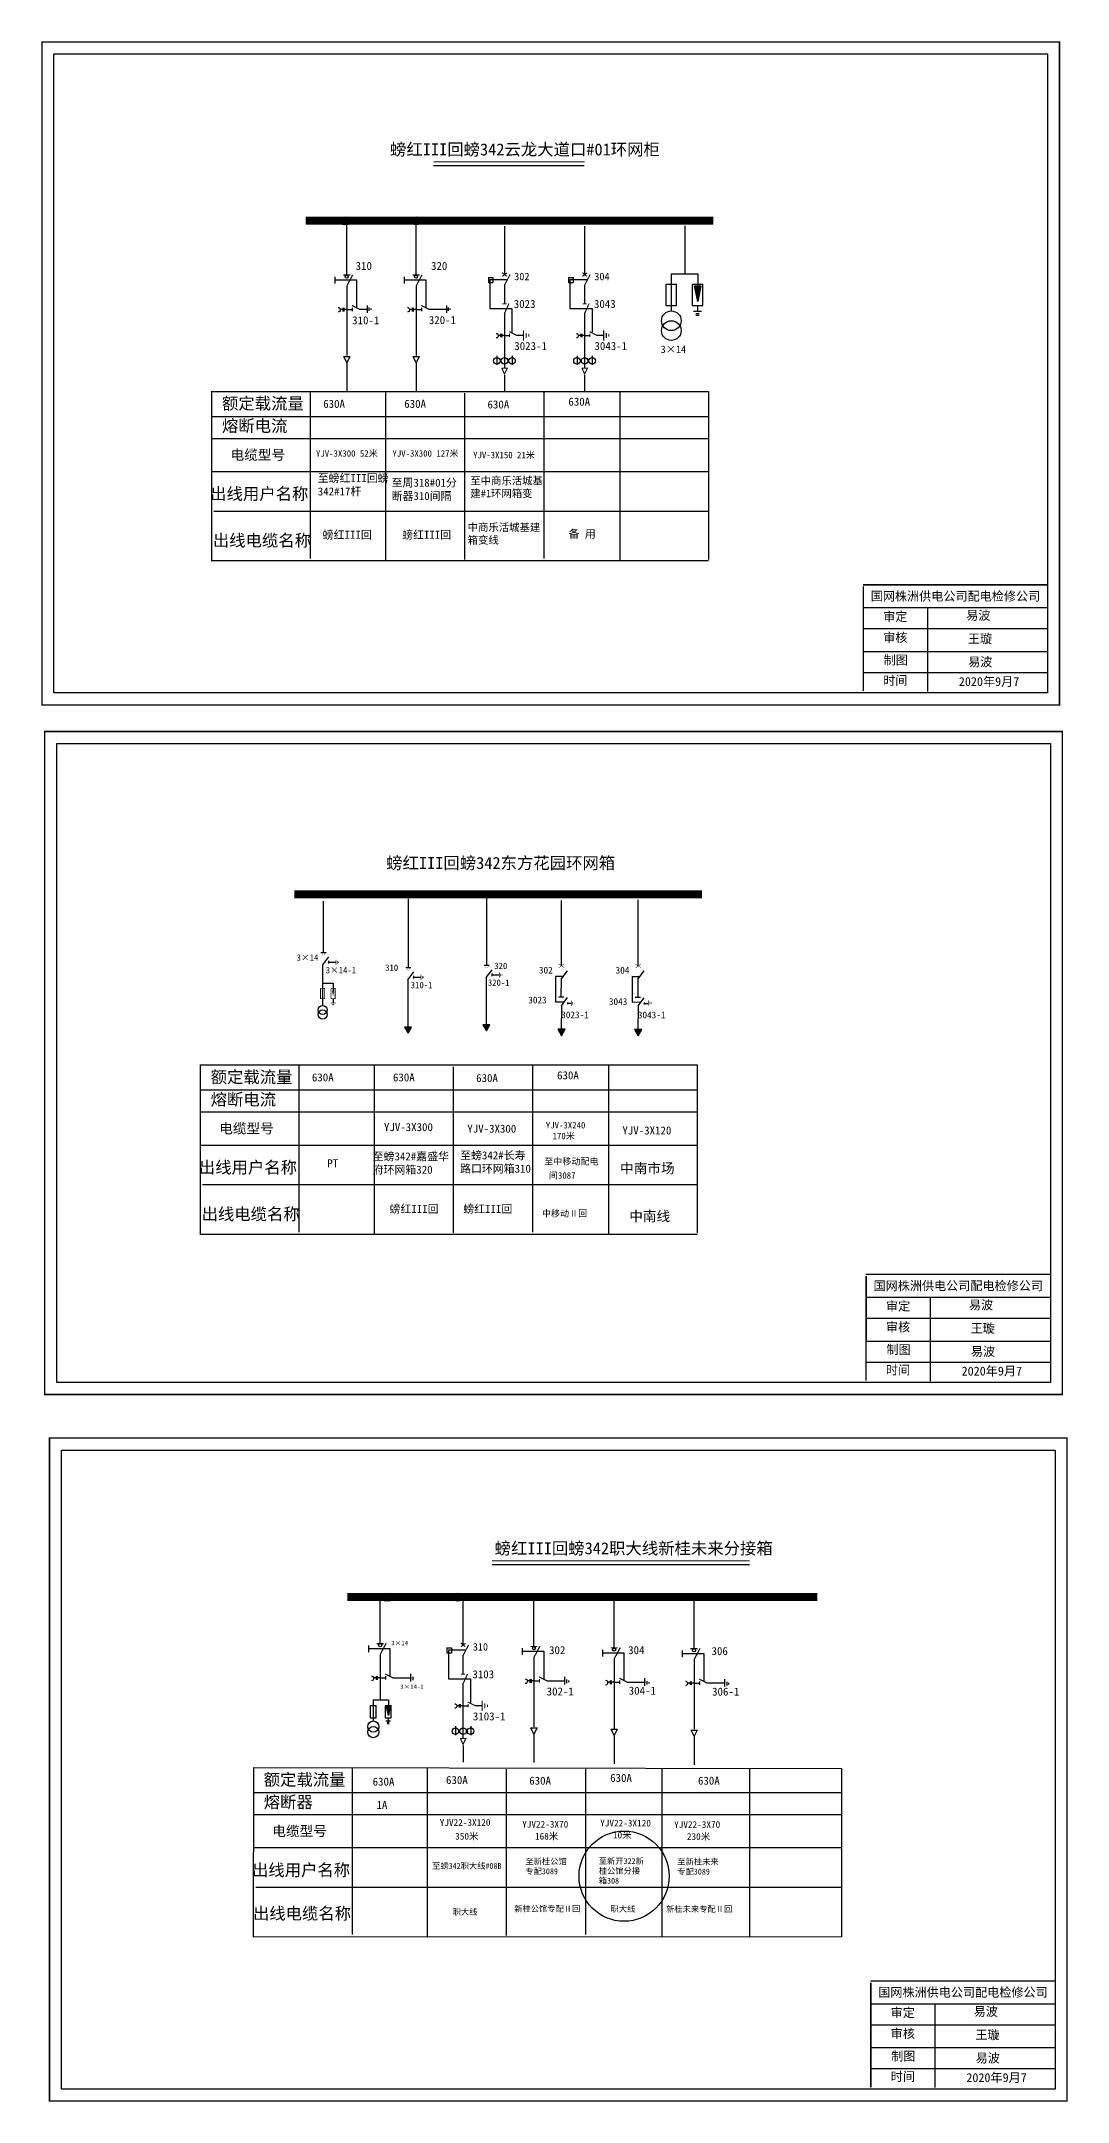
# Model space of a CAD drawing. Extents: x -184 to 627, y -436 to 79.
# Drawn here: x -184 to 73, y -436 to 79 of the extents above; entities that cross this region are included whole.
import ezdxf

# ---------------------------------------------------------------- set-up
doc = ezdxf.new("R2010")
doc.units = 0
doc.header["$LTSCALE"] = 0.774411
doc.linetypes.add('ACAD_ISO02W100', pattern=[15, 12, -3])
doc.linetypes.add('CENTER', pattern=[50.8, 31.75, -6.35, 6.35, -6.35])
doc.layers.get('0').update_dxf_attribs({"linetype": 'CONTINUOUS'})
doc.layers.add('2', color=7, linetype='CONTINUOUS')
doc.styles.add('HZ', font='')
doc.styles.get("Standard").update_dxf_attribs({"font": '', "height": 2.5})
doc.styles.add('STYLE1', font='txt.shx', dxfattribs={"height": 2.6})
doc.styles.add('字体', font='simkai_0.ttf', dxfattribs={"height": 2.5})
doc.styles.get('HZ').set_extended_font_data('SimSun')
doc.styles.get('Standard').set_extended_font_data('SimSun')

# ---------------------------------------------------------------- blocks, each defined once
blk = doc.blocks.new('JD')
for points in [[(-2, 0.2), (-2, -0.2), (2, 0.2), (2, -0.2)], [(1, -1.2), (1, -0.8), (-1, -1.2), (-1, -0.8)], [(-0.5, -1.8), (-0.5, -2.2), (0.5, -1.8), (0.5, -2.2)]]:
    blk.add_trace(points)

msp = doc.modelspace()

# ---------------------------------------------------------------- hatches: boundary and pattern name
at = {"linetype": 'Continuous'}
for points in [[(-20.11, 18.29), (-18.54, 18.29), (-19.3, 14.33)], [(-97.14, -336.79), (-96.24, -336.79), (-96.67, -339.04)]]:
    msp.add_hatch(color=256, dxfattribs=at).paths.add_polyline_path(points)
for color, points in [(0, [(-91.74, -168.49), (-90.86, -166.97), (-92.62, -166.97)]), (0, [(-72.15, -167.94), (-71.28, -166.42), (-73.03, -166.42)]), (7, [(-53.4, -169.14), (-52.47, -167.53), (-54.33, -167.53)]), (7, [(-34.23, -169.17), (-33.3, -167.56), (-35.16, -167.56)])]:
    msp.add_hatch(color=color).paths.add_polyline_path(points)

# ---------------------------------------------------------------- linework, layer by layer
for p, q in [((-107.16, 33.51), (-107.16, 21)), ((-89.82, 33.51), (-89.82, 21)), ((-67.67, 33.2), (-67.67, 21.05)), ((-47.62, 33.2), (-47.62, 21.05)), ((-25.97, 21.31), (-25.97, 11.89)), ((-107.1, 18.27), (-107.1, 0.86)), ((-89.76, 18.27), (-89.76, 0.86)), ((-71.67, 20.4), (-71.67, 19.15)), ((-71.67, 20.4), (-70.55, 20.4)), ((-71.67, 19.15), (-70.55, 19.15)), ((-70.55, 20.4), (-70.55, 19.15)), ((-67.67, 18.5), (-67.67, 13.85)), ((-51.62, 20.4), (-50.5, 20.4)), ((-51.62, 20.4), (-51.62, 19.15)), ((-51.62, 19.15), (-50.5, 19.15)), ((-50.5, 20.4), (-50.5, 19.15)), ((-47.62, 18.5), (-47.62, 13.85)), ((-27.26, 18.69), (-24.66, 18.69)), ((-24.66, 13.38), (-24.66, 18.69)), ((-20.68, 18.69), (-18.08, 18.69)), ((-20.68, 18.63), (-20.68, 13.38)), ((-18.08, 13.38), (-18.08, 18.69)), ((-107.1, 12.37), (-105.71, 12.37)), ((-103.91, 12.41), (-102.02, 12.41)), ((-89.76, 12.37), (-88.38, 12.37)), ((-86.57, 12.41), (-81.93, 12.41)), ((-67.67, 11.52), (-67.67, -2.2)), ((-47.62, 11.52), (-47.62, -2.2)), ((-27.26, 13.38), (-24.66, 13.38)), ((-20.68, 13.38), (-18.08, 13.38)), ((-67.67, 5.89), (-66.37, 5.89)), ((-64.68, 5.93), (-62.91, 5.93)), ((-47.62, 5.89), (-46.32, 5.89)), ((-44.63, 5.93), (-42.86, 5.93)), ((-107.85, 0.61), (-106.32, 0.61)), ((-107.1, -0.94), (-107.83, 0.64)), ((-106.32, 0.61), (-107.1, -0.94)), ((-90.51, 0.61), (-88.99, 0.61)), ((-89.77, -0.94), (-90.49, 0.64)), ((-88.99, 0.61), (-89.77, -0.94)), ((-69.54, 0.78), (-69.54, -1.5)), ((-65.72, 0.78), (-65.72, -1.5)), ((-49.49, 0.78), (-49.49, -1.5)), ((-45.68, 0.78), (-45.68, -1.5)), ((-107.1, -0.94), (-107.1, -8.03)), ((-89.77, -0.94), (-89.77, -8.03)), ((-140.97, -8.1), (-16.59, -8.1)), ((-140.83, -50.4), (-140.82, -8.1)), ((-116.21, -8.3), (-116.21, -49.86)), ((-97.41, -8.3), (-97.41, -50.49)), ((-77.67, -8.54), (-77.67, -50.09)), ((-57.81, -8.3), (-57.81, -49.86)), ((-38.77, -8.3), (-38.77, -50.4)), ((-140.97, -14.35), (-16.59, -14.35)), ((-140.68, -19.84), (-16.59, -19.84)), ((-140.68, -28.11), (-16.59, -28.11)), ((-16.59, -38.1), (-140.31, -38.1)), ((-16.59, -50.48), (-140.97, -50.48)), ((-113, -135.51), (-113, -148.4)), ((-54.91, -154.29), (-52.96, -154.29)), ((-54.89, -154.29), (-54.89, -160.67)), ((-35.74, -154.32), (-33.79, -154.32)), ((-35.72, -154.33), (-35.72, -160.71)), ((-54.12, -159.43), (-52.78, -159.43)), ((-53.46, -154.97), (-53.52, -159.39)), ((-34.94, -159.47), (-33.6, -159.47)), ((-34.29, -155.01), (-34.34, -159.43)), ((-54.89, -160.67), (-52.68, -160.66)), ((-51.88, -161.03), (-50.94, -161.03)), ((-35.72, -160.71), (-33.51, -160.7)), ((-32.71, -161.06), (-31.77, -161.06)), ((-143.8, -176.44), (-19.42, -176.44)), ((-143.66, -218.75), (-143.65, -176.44)), ((-119.04, -176.65), (-119.04, -218.2)), ((-100.24, -176.65), (-100.24, -218.83)), ((-80.5, -176.88), (-80.5, -218.44)), ((-60.64, -176.65), (-60.64, -218.2)), ((-41.6, -176.65), (-41.6, -218.75)), ((-143.8, -182.69), (-19.42, -182.69)), ((-143.51, -188.18), (-19.42, -188.18)), ((-143.51, -196.45), (-19.42, -196.45)), ((-19.42, -206.44), (-143.14, -206.44)), ((-19.42, -218.82), (-143.8, -218.82)), ((-98.8, -308.5), (-98.8, -321.01)), ((-78.03, -309.28), (-78.03, -321.43)), ((-60.35, -309.22), (-60.35, -321.74)), ((-40.27, -309.58), (-40.27, -322.09)), ((-20.3, -309.78), (-20.3, -322.29)), ((-98.74, -323.74), (-98.74, -335.09)), ((-82.03, -322.08), (-82.03, -323.33)), ((-82.03, -322.08), (-80.91, -322.08)), ((-82.03, -323.33), (-80.91, -323.33)), ((-80.91, -322.08), (-80.91, -323.33)), ((-78.03, -323.98), (-78.03, -328.63)), ((-60.29, -324.46), (-60.29, -341.88)), ((-40.21, -324.82), (-40.21, -342.24)), ((-20.24, -325.02), (-20.24, -342.44)), ((-98.74, -329.65), (-97.36, -329.65)), ((-95.55, -329.61), (-90.91, -329.61)), ((-78.03, -330.96), (-78.03, -344.68)), ((-60.29, -330.37), (-58.9, -330.37)), ((-57.09, -330.33), (-52.46, -330.33)), ((-40.21, -330.72), (-38.82, -330.72)), ((-37.01, -330.68), (-32.38, -330.68)), ((-20.24, -330.93), (-18.86, -330.93)), ((-17.05, -330.89), (-12.42, -330.89)), ((-101.21, -336.56), (-99.73, -336.56)), ((-101.21, -339.59), (-99.73, -339.59)), ((-100.48, -335.06), (-100.48, -340.44)), ((-99.73, -339.59), (-99.73, -336.56)), ((-97.46, -336.56), (-95.98, -336.56)), ((-97.46, -336.59), (-97.46, -339.59)), ((-97.46, -339.59), (-95.98, -339.59)), ((-95.98, -339.59), (-95.98, -336.56)), ((-78.03, -336.59), (-76.73, -336.59)), ((-75.04, -336.55), (-73.27, -336.55)), ((-79.89, -341.7), (-79.89, -343.98)), ((-76.08, -341.7), (-76.08, -343.98)), ((-61.04, -342.13), (-59.51, -342.13)), ((-60.29, -343.67), (-61.02, -342.1)), ((-59.51, -342.13), (-60.29, -343.67)), ((-60.29, -343.67), (-60.29, -350.77)), ((-40.96, -342.48), (-39.43, -342.48)), ((-40.21, -344.03), (-40.94, -342.45)), ((-39.43, -342.48), (-40.21, -344.03)), ((-40.21, -344.03), (-40.21, -351.12)), ((-20.99, -342.69), (-19.47, -342.69)), ((-20.25, -344.23), (-20.98, -342.66)), ((-19.47, -342.69), (-20.25, -344.23)), ((-20.25, -344.23), (-20.25, -351.32)), ((-130.52, -352.05), (16.66, -352.25)), ((-130.38, -394.35), (-130.37, -352.05)), ((-105.76, -352.25), (-105.76, -393.8)), ((-86.97, -352.25), (-86.97, -394.44)), ((-67.22, -352.48), (-67.22, -394.04)), ((-47.36, -352.25), (-47.36, -393.8)), ((-28.32, -352.25), (-28.32, -394.35)), ((-6.39, -352.25), (-6.39, -394.35)), ((16.66, -352.25), (16.66, -394.35)), ((-130.52, -358.29), (16.66, -358.29)), ((-130.23, -363.78), (16.66, -363.78)), ((-130.23, -372.05), (16.66, -372.05)), ((16.66, -382.04), (-129.86, -382.04)), ((16.66, -394.35), (-130.52, -394.42))]:
    msp.add_line(p, q)
for p, q in [((-22.49, 21.28), (-22.49, 33.27)), ((-25.95, 21.28), (-19.32, 21.28)), ((-19.32, 21.28), (-19.32, 15.83)), ((-27.26, 18.69), (-27.26, 13.38)), ((-19.3, 14.33), (-20.11, 18.29)), ((-20.11, 18.29), (-18.54, 18.29)), ((-18.54, 18.29), (-19.3, 14.33)), ((-101.97, 13.39), (-101.97, 11.49)), ((-101.53, 12.9), (-101.53, 12.02)), ((-101.09, 12.64), (-101.09, 12.24)), ((-82.16, 13.39), (-82.16, 11.49)), ((-81.72, 12.9), (-81.72, 12.02)), ((-81.28, 12.64), (-81.28, 12.24)), ((-20.37, 11.95), (-18.4, 11.95)), ((-19.8, 11.39), (-18.93, 11.39)), ((-19.8, 10.91), (-18.93, 10.91)), ((-19.36, 13.27), (-19.36, 11.94)), ((-91.14, -328.63), (-91.14, -330.53)), ((-90.56, -329.34), (-90.56, -330.21)), ((-52.68, -329.35), (-52.68, -331.25)), ((-52.1, -330.06), (-52.1, -330.94)), ((-51.66, -330.31), (-51.66, -330.72)), ((-32.6, -329.7), (-32.6, -331.61)), ((-32.02, -330.41), (-32.02, -331.29)), ((-31.58, -330.66), (-31.58, -331.07)), ((-12.64, -329.91), (-12.64, -331.81)), ((-12.06, -330.62), (-12.06, -331.5)), ((-11.62, -330.87), (-11.62, -331.28)), ((-101.21, -336.56), (-101.21, -339.59)), ((-100.47, -335.08), (-96.68, -335.08)), ((-96.67, -339.04), (-97.14, -336.79)), ((-97.14, -336.79), (-96.24, -336.79)), ((-96.71, -339.65), (-96.71, -340.41)), ((-96.68, -335.08), (-96.68, -338.19)), ((-96.24, -336.79), (-96.67, -339.04)), ((-97.28, -340.4), (-96.16, -340.4)), ((-96.96, -340.72), (-96.46, -340.72)), ((-96.96, -341), (-96.46, -341))]:
    msp.add_line(p, q, dxfattribs=at)
at = {"linetype": 'ACAD_ISO02W100'}
for p, q in [((-71.31, 19.75), (-71.31, 12.6)), ((-67.11, 19.75), (-71.31, 19.75)), ((-47.06, 19.75), (-51.27, 19.75)), ((-51.27, 19.75), (-51.27, 12.6)), ((-71.31, 12.6), (-65.77, 12.6)), ((-65.77, 12.6), (-65.77, 6.69)), ((-51.27, 12.6), (-45.72, 12.6)), ((-45.72, 12.6), (-45.72, 6.69)), ((-81.67, -322.73), (-81.67, -329.88)), ((-77.47, -322.73), (-81.67, -322.73)), ((-81.67, -329.88), (-76.12, -329.88)), ((-76.12, -329.88), (-76.12, -335.79))]:
    msp.add_line(p, q, dxfattribs=at)
at = {"linetype": 'CENTER'}
for p, q in [((-67.66, -4.04), (-67.66, -8.22)), ((-47.61, -4.04), (-47.61, -8.22)), ((-78.02, -346.52), (-78.02, -350.7))]:
    msp.add_line(p, q, dxfattribs=at)
at = {"color": 0, "linetype": 'Continuous'}
for p, q in [((22.1, -62.13), (68.24, -62.13)), ((38.12, -62.14), (38.12, -83.1)), ((22.1, -67.39), (68.24, -67.39)), ((22.1, -73.12), (68.24, -73.12)), ((22.1, -78.38), (68.24, -78.38)), ((22.8, -234.47), (68.94, -234.47)), ((38.81, -234.48), (38.81, -255.44)), ((22.8, -239.73), (68.94, -239.73)), ((22.8, -245.46), (68.94, -245.46)), ((22.8, -250.72), (68.94, -250.72)), ((23.98, -411.05), (70.12, -411.05)), ((40, -411.05), (40, -432.02)), ((23.98, -416.3), (70.12, -416.3)), ((23.98, -422.04), (70.12, -422.04)), ((23.98, -427.29), (70.12, -427.29))]:
    msp.add_line(p, q, dxfattribs=at)
at = {"color": 7}
for p, q in [((-91.67, -152.06), (-91.67, -134.92)), ((-72.08, -151.51), (-72.08, -134.29)), ((-53.39, -151.66), (-53.39, -135.37)), ((-34.21, -151.7), (-34.21, -135.21))]:
    msp.add_line(p, q, dxfattribs=at)
at = {"color": 0}
for p, q in [((-113.55, -148.34), (-112.28, -148.34)), ((-113.13, -151.4), (-113.13, -161.61)), ((-111.62, -150.43), (-111.62, -151.09)), ((-111.6, -150.76), (-110.76, -150.76)), ((-110.68, -150.78), (-109.79, -150.78)), ((-92.29, -152.06), (-91.03, -152.06)), ((-90.36, -154.15), (-90.36, -154.81)), ((-90.35, -154.48), (-89.51, -154.48)), ((-72.71, -151.51), (-71.44, -151.51)), ((-70.77, -153.6), (-70.77, -154.25)), ((-70.76, -153.93), (-69.92, -153.93)), ((-69.84, -153.93), (-68.95, -153.93)), ((-113.14, -155.99), (-110.51, -155.99)), ((-110.51, -155.99), (-110.51, -157.91)), ((-91.8, -155.13), (-91.8, -167.24)), ((-89.42, -154.51), (-88.53, -154.51)), ((-72.21, -154.58), (-72.21, -166.69)), ((-110.51, -159.93), (-110.51, -160.93)), ((-53.4, -161.65), (-53.46, -167.81)), ((-34.22, -161.69), (-34.29, -167.85))]:
    msp.add_line(p, q, dxfattribs=at)
at = {"color": 0, "linetype": 'Continuous', "const_width": 0.37}
for points in [[(-183.32, 79.23), (71.16, 79.23), (71.16, -86.47), (-183.32, -86.47)], [(-182.63, -93.11), (71.86, -93.11), (71.86, -258.81), (-182.63, -258.81)], [(-181.44, -269.69), (73.04, -269.69), (73.04, -435.38), (-181.44, -435.38)]]:
    msp.add_lwpolyline(points, close=True, dxfattribs=at)
at = {"color": 0, "linetype": 'Continuous'}
for points in [[(-180.33, 76.23), (68.17, 76.23), (68.17, -83.48), (-180.33, -83.48)], [(-179.63, -96.1), (68.86, -96.1), (68.86, -255.81), (-179.63, -255.81)], [(-178.45, -272.68), (70.05, -272.68), (70.05, -432.39), (-178.45, -432.39)]]:
    msp.add_lwpolyline(points, close=True, dxfattribs=at)
for points, const_width in [([(-85.37, 49.25), (-47.57, 49.25)], 0.3), ([(-117.39, 34.54), (-15.42, 34.54)], 2), ([(-107.98, 20.96), (-106.21, 20.96)], 0.3), ([(-107.1, 18.2), (-105.6, 21.04)], 0.3), ([(-90.65, 20.96), (-88.88, 20.96)], 0.3), ([(-89.76, 18.2), (-88.26, 21.04)], 0.3), ([(-68.21, 20.63), (-67.06, 21.49)], 0.281), ([(-68.2, 21.57), (-67.09, 20.66)], 0.281), ([(-67.67, 18.42), (-66.26, 21.09)], 0.281), ([(-48.16, 20.63), (-47.01, 21.49)], 0.281), ([(-48.15, 21.57), (-47.05, 20.66)], 0.281), ([(-47.62, 18.42), (-46.22, 21.09)], 0.281), ([(-105.79, 13.37), (-103.79, 12.37)], 0.3), ([(-105.71, 12.83), (-105.71, 11.91)], 0.3), ([(-88.45, 13.37), (-86.45, 12.37)], 0.3), ([(-88.38, 12.83), (-88.38, 11.91)], 0.3), ([(-68.17, 13.77), (-67.13, 13.77)], 0.281), ([(-67.73, 11.18), (-66.55, 13.83)], 0.281), ([(-48.13, 13.77), (-47.08, 13.77)], 0.281), ([(-47.68, 11.18), (-46.5, 13.83)], 0.281), ([(-66.44, 6.83), (-64.57, 5.89)], 0.281), ([(-66.37, 6.32), (-66.37, 5.46)], 0.281), ([(-46.4, 6.83), (-44.52, 5.89)], 0.281), ([(-46.32, 6.32), (-46.32, 5.46)], 0.281), ([(-68.36, -2.28), (-66.93, -2.28), (-67.66, -3.73), (-68.34, -2.26)], 0.281), ([(-48.31, -2.28), (-46.88, -2.28), (-47.61, -3.73), (-48.3, -2.26)], 0.281), ([(-16.59, -8.1), (-16.59, -50.13)], 0.3), ([(-120.22, -133.81), (-18.25, -133.81)], 2), ([(-54.07, -151.18), (-52.73, -152.12)], 0.114), ([(-54.04, -152.13), (-52.7, -151.16)], 0.114), ([(-34.9, -151.22), (-33.55, -152.16)], 0.114), ([(-34.87, -152.17), (-33.52, -151.2)], 0.114), ([(-54.12, -159.43), (-52.78, -159.43)], 0.114), ([(-34.94, -159.47), (-33.6, -159.47)], 0.114), ([(-19.42, -176.44), (-19.42, -218.47)], 0.3), ([(-70.74, -300.36), (-6.33, -300.36)], 0.3), ([(-106.95, -309.41), (10.58, -309.41)], 2), ([(-99.63, -321.05), (-97.86, -321.05)], 0.3), ([(-98.74, -323.82), (-97.24, -320.97)], 0.3), ([(-78.56, -321.84), (-77.42, -320.99)], 0.281), ([(-78.55, -320.91), (-77.45, -321.82)], 0.281), ([(-78.03, -324.06), (-76.62, -321.39)], 0.281), ([(-61.17, -321.77), (-59.4, -321.77)], 0.3), ([(-60.29, -324.54), (-58.79, -321.7)], 0.3), ([(-41.09, -322.13), (-39.32, -322.13)], 0.3), ([(-40.21, -324.89), (-38.71, -322.05)], 0.3), ([(-21.13, -322.33), (-19.36, -322.33)], 0.3), ([(-20.24, -325.1), (-18.74, -322.26)], 0.3), ([(-97.43, -328.65), (-95.43, -329.65)], 0.3), ([(-97.36, -329.19), (-97.36, -330.11)], 0.3), ([(-78.53, -328.71), (-77.49, -328.71)], 0.281), ([(-78.09, -331.3), (-76.9, -328.65)], 0.281), ([(-58.98, -329.37), (-56.98, -330.37)], 0.3), ([(-38.9, -329.72), (-36.9, -330.72)], 0.3), ([(-58.9, -329.91), (-58.9, -330.83)], 0.3), ([(-38.82, -330.26), (-38.82, -331.18)], 0.3), ([(-18.94, -329.93), (-16.94, -330.93)], 0.3), ([(-18.86, -330.47), (-18.86, -331.39)], 0.3), ([(-76.8, -335.65), (-74.93, -336.59)], 0.281), ([(-76.73, -336.16), (-76.73, -337.02)], 0.281), ([(-78.72, -344.76), (-77.29, -344.76), (-78.02, -346.21), (-78.7, -344.74)], 0.281)]:
    msp.add_lwpolyline(points, dxfattribs=dict(const_width=const_width))
for points in [[(-85.37, 48.33), (-47.76, 48.33)], [(-110.05, 20.51), (-110.05, 18.84)], [(-92.71, 20.51), (-92.71, 18.84)], [(-108.11, 12.38), (-108.74, 12.38)], [(-108.11, 12.8), (-108.11, 11.89)], [(-107.83, 12.8), (-107.83, 11.89)], [(-107.1, 12.38), (-107.83, 12.38)], [(-90.77, 12.38), (-91.4, 12.38)], [(-90.77, 12.8), (-90.77, 11.89)], [(-90.49, 12.8), (-90.49, 11.89)], [(-89.76, 12.38), (-90.49, 12.38)], [(-68.62, 5.9), (-69.21, 5.9)], [(-68.62, 6.3), (-68.62, 5.44)], [(-68.35, 6.3), (-68.35, 5.44)], [(-67.67, 5.9), (-68.35, 5.9)], [(-48.57, 5.9), (-49.16, 5.9)], [(-48.57, 6.3), (-48.57, 5.44)], [(-48.3, 6.3), (-48.3, 5.44)], [(-47.62, 5.9), (-48.3, 5.9)], [(-51.87, -160.81), (-51.87, -161.27)], [(-32.7, -160.85), (-32.7, -161.31)], [(-70.74, -301.28), (-6.41, -301.28)], [(-101.69, -321.5), (-101.69, -323.18)], [(-63.24, -322.23), (-63.24, -323.9)], [(-43.16, -322.58), (-43.16, -324.25)], [(-23.2, -322.79), (-23.2, -324.46)], [(-99.75, -329.21), (-99.75, -330.12)], [(-99.47, -329.21), (-99.47, -330.12)], [(-99.75, -329.63), (-100.38, -329.63)], [(-98.75, -329.63), (-99.47, -329.63)], [(-61.3, -330.35), (-61.93, -330.35)], [(-61.3, -329.93), (-61.3, -330.85)], [(-61.01, -329.93), (-61.01, -330.85)], [(-60.29, -330.35), (-61.01, -330.35)], [(-41.22, -330.71), (-41.85, -330.71)], [(-41.22, -330.29), (-41.22, -331.2)], [(-40.93, -330.29), (-40.93, -331.2)], [(-40.21, -330.71), (-40.93, -330.71)], [(-21.25, -330.91), (-21.88, -330.91)], [(-21.25, -330.49), (-21.25, -331.4)], [(-20.97, -330.49), (-20.97, -331.4)], [(-20.25, -330.91), (-20.97, -330.91)], [(-78.98, -336.58), (-79.57, -336.58)], [(-78.98, -336.18), (-78.98, -337.04)], [(-78.71, -336.18), (-78.71, -337.04)], [(-78.03, -336.58), (-78.71, -336.58)]]:
    msp.add_lwpolyline(points)
at = {"linetype": 'ACAD_ISO02W100'}
for points in [[(-104.57, 12.84), (-104.57, 19.67), (-110.05, 19.67)], [(-87.23, 12.84), (-87.23, 19.67), (-92.71, 19.67)], [(-96.21, -329.18), (-96.21, -322.34), (-101.69, -322.34)], [(-57.75, -329.9), (-57.75, -323.06), (-63.24, -323.06)], [(-37.68, -330.25), (-37.68, -323.42), (-43.16, -323.42)], [(-17.71, -330.46), (-17.71, -323.62), (-23.2, -323.62)]]:
    msp.add_lwpolyline(points, dxfattribs=at)
for points in [[(-109.28, 12.9, -0.877934), (-109.25, 11.68)], [(-91.94, 12.9, -0.877934), (-91.92, 11.68)], [(-69.71, 6.39, -0.877934), (-69.69, 5.25)], [(-49.66, 6.39, -0.877934), (-49.64, 5.25)], [(-100.92, -329.12, -0.877934), (-100.9, -330.33)], [(-62.46, -329.84, -0.877934), (-62.44, -331.06)], [(-42.39, -330.19, -0.877934), (-42.36, -331.41)], [(-22.42, -330.4, -0.877934), (-22.4, -331.61)], [(-80.07, -336.09, -0.877934), (-80.05, -337.23)]]:
    msp.add_lwpolyline(points, format="xyb")
at = {"color": 0, "linetype": 'Continuous', "const_width": 0.37}
for points in [[(21.99, -56.45), (68.13, -56.45)], [(22.1, -56.85), (22.07, -83.02)], [(22.69, -228.79), (68.82, -228.79)], [(22.8, -229.18), (22.77, -255.35)], [(23.87, -405.37), (70.01, -405.37)], [(23.98, -405.76), (23.96, -431.93)]]:
    msp.add_lwpolyline(points, dxfattribs=at)
at = {"color": 0}
for points, const_width in [([(-113.55, -148.34), (-112.28, -148.34)], 0.108), ([(-92.29, -152.06), (-91.03, -152.06)], 0.108), ([(-72.71, -151.51), (-71.44, -151.51)], 0.108), ([(-113.65, -157.3), (-113.65, -159.87), (-112.62, -159.87), (-112.62, -157.3), (-113.62, -157.3)], 0.217), ([(-111.02, -157.3), (-111.02, -159.87), (-109.99, -159.87), (-109.99, -157.3), (-110.99, -157.3)], 0.217)]:
    msp.add_lwpolyline(points, dxfattribs=dict(at, const_width=const_width))
at = {"color": 0, "const_width": 0.0539}
for points in [[(-113.27, -148.69, 1), (-112.57, -148.69, 1)], [(-92.02, -152.41, 1), (-91.32, -152.41, 1)], [(-72.43, -151.86, 1), (-71.73, -151.86, 1)]]:
    msp.add_lwpolyline(points, format="xyb", close=True, dxfattribs=at)
at = {"color": 0}
msp.add_lwpolyline([(-110.51, -157.88, 0.506, 0, 0), (-110.51, -159.32, 0, 0, 0)], format="xyseb", dxfattribs=at)
for points in [[(-91.74, -168.49), (-90.86, -166.97), (-92.62, -166.97)], [(-72.15, -167.94), (-71.28, -166.42), (-73.03, -166.42)]]:
    msp.add_lwpolyline(points, close=True, dxfattribs=at)
at = {"color": 7}
for points in [[(-53.4, -169.14), (-52.47, -167.53), (-54.33, -167.53)], [(-34.23, -169.17), (-33.3, -167.56), (-35.16, -167.56)]]:
    msp.add_lwpolyline(points, close=True, dxfattribs=at)
for centre, radius in [((-107.73, 34.51), 0.996), ((-107.11, 34.51), 0.996), ((-89.77, 34.51), 0.996), ((-89.68, 34.51), 0.996), ((-107.1, 20.54), 0.384), ((-89.76, 20.54), 0.384), ((-69.58, -0.46), 0.812), ((-67.65, -0.46), 0.812), ((-65.76, -0.46), 0.812), ((-49.53, -0.46), 0.812), ((-47.6, -0.46), 0.812), ((-45.72, -0.46), 0.812), ((-97.28, -309.43), 0.996), ((-96.66, -309.43), 0.996), ((-79.33, -309.43), 0.996), ((-79.23, -309.43), 0.996), ((-98.74, -321.47), 0.384), ((-60.29, -322.2), 0.384), ((-40.21, -322.55), 0.384), ((-20.24, -322.76), 0.384), ((-79.93, -342.94), 0.812), ((-78.01, -342.94), 0.812), ((-76.12, -342.94), 0.812)]:
    msp.add_circle(centre, radius)
at = {"color": 0}
for centre in [(-113.11, -162.7), (-113.11, -163.84)]:
    msp.add_circle(centre, 1.14, dxfattribs=at)
at = {"color": 1, "linetype": 'Continuous'}
msp.add_circle((-37.74, -379.18), 11.27, dxfattribs=at)
at = {"layer": '2', "color": 0}
for p, q in [((-113.05, -151.41), (-111.59, -149.46)), ((-91.8, -155.13), (-90.34, -153.18)), ((-72.21, -154.58), (-70.75, -152.63))]:
    msp.add_line(p, q, dxfattribs=at)
at = {"layer": '2'}
for p, q in [((-53.46, -154.97), (-51.91, -152.91)), ((-34.29, -155.01), (-32.74, -152.95)), ((-53.4, -161.65), (-51.85, -159.59)), ((-34.22, -161.69), (-32.68, -159.63))]:
    msp.add_line(p, q, dxfattribs=at)
for centre, radius in [((-25.93, 9.54), 2.46), ((-25.93, 7.09), 2.46), ((-100.45, -341.78), 1.4), ((-100.45, -343.17), 1.4)]:
    msp.add_circle(centre, radius, dxfattribs=at)

# ---------------------------------------------------------------- block references
at = {"rotation": 90}
for p, xscale, yscale, zscale in [((-62.89, 5.87), 0.65625, 0.65625, 0.65625), ((-42.84, 5.87), 0.65625, 0.65625, 0.65625), ((-50.93, -161.05), 0.3495080551147112, 0.3495080551147112, 0.3495080551767315), ((-31.61, -160.96), 0.3495080551147112, 0.3495080551147112, 0.3495080551767315), ((-73.24, -336.61), 0.65625, 0.65625, 0.65625)]:
    msp.add_blockref('JD', p, dxfattribs=dict(at, xscale=xscale, yscale=yscale, zscale=zscale))
at = {"color": 0, "xscale": 0.3297305593027886, "yscale": 0.3297305593027886, "zscale": 0.3297305593611308, "rotation": 90}
for p in [(-109.78, -150.81), (-88.52, -154.53), (-68.94, -153.96)]:
    msp.add_blockref('JD', p, dxfattribs=at)
at = {"color": 0, "xscale": 0.3036991993994889, "yscale": 0.3036991993576521, "zscale": 0.3036991994115678}
msp.add_blockref('JD', (-110.49, -160.97), dxfattribs=at)

# ---------------------------------------------------------------- texts
at = {"style": 'HZ'}
for s, height, p in [('螃红III回螃342云龙大道口#01环网柜', 3, (-96.26, 50.87)), ('额定载流量', 3, (-138.3, -12.61)), ('熔断电流', 3, (-138.3, -18.21)), ('电缆型号', 2.5, (-136.15, -25.2)), ('出线用户名称', 3, (-141.25, -35.19)), ('出线电缆名称', 3, (-140.58, -46.85)), ('额定载流量', 3, (-141.13, -180.95)), ('熔断电流', 3, (-141.13, -186.56)), ('电缆型号', 2.5, (-138.98, -193.55)), ('出线用户名称', 3, (-144.08, -203.53)), ('出线电缆名称', 3, (-143.41, -215.19)), ('螃红III回螃342职大线新桂未来分接箱', 3, (-70.1, -298.74)), ('额定载流量', 3, (-127.86, -356.55)), ('熔断器', 3, (-127.86, -362.16)), ('电缆型号', 2.5, (-125.71, -369.15)), ('出线用户名称', 3, (-130.8, -379.14)), ('出线电缆名称', 3, (-130.57, -390))]:
    msp.add_text(s, height=height, dxfattribs=at).set_placement(p)
for s, height, p in [('310', 2, (-104.87, 22.25)), ('320', 2, (-86.03, 22.25)), ('302', 1.875, (-65.22, 19.68)), ('304', 1.875, (-45.18, 19.68)), ('310-1', 2, (-105.75, 8.66)), ('320-1', 2, (-86.57, 8.72)), ('3023', 2, (-65.33, 12.75)), ('3043', 2, (-45.28, 12.75)), ('3023-1', 2, (-65.2, 2.24)), ('3043-1', 2, (-45.15, 2.24)), ('3×14', 1.875, (-28.6, 1.48)), ('630A', 2, (-112.98, -12.21)), ('630A', 2, (-92.71, -12.21)), ('630A', 2, (-51.67, -11.67)), ('630A', 2, (-71.9, -12.37)), ('YJV-3X300 52米', 1.6151, (-114.79, -24.42)), ('YJV-3X300 127米', 1.6151, (-95.67, -24.42)), ('YJV-3X150 21米', 1.6151, (-75.49, -24.82)), ('630A', 2, (-115.81, -180.55)), ('630A', 2, (-95.54, -180.55)), ('630A', 2, (-74.73, -180.71)), ('630A', 2, (-54.5, -180.02)), ('YJV-3X300', 2, (-97.79, -192.98)), ('YJV-3X300', 2, (-76.94, -193.37)), ('YJV-3X120', 2, (-38.16, -193.82)), ('中南市场', 2.5, (-38.73, -203.52)), ('中南线', 2.5, (-36.45, -215.49)), ('3×14', 1.069, (-95.94, -321.46)), ('310', 1.875, (-75.58, -322.8)), ('302', 2, (-56.5, -323.69)), ('304', 2, (-36.72, -323.69)), ('306', 2, (-15.87, -323.93)), ('3103', 2, (-75.68, -329.73)), ('3×14-1', 1.069, (-93.72, -332.36)), ('302-1', 2, (-57.1, -334.02)), ('304-1', 2, (-36.58, -333.82)), ('306-1', 2, (-15.73, -334.06)), ('3103-1', 2, (-75.56, -340.24)), ('630A', 2, (-100.62, -356.55)), ('630A', 2, (-82.27, -356.15)), ('630A', 2, (-61.46, -356.31)), ('630A', 2, (-41.22, -355.62)), ('630A', 2, (-19.26, -356.31)), ('1A', 2, (-99.66, -362.37)), ('YJV22-3X120', 1.6943, (-83.83, -366.61)), ('YJV22-3X70', 1.694, (-63.22, -367.05)), ('YJV22-3X120', 1.6943, (-43.71, -366.76)), ('YJV22-3X70', 1.694, (-25.22, -367.13)), ('350米', 1.694, (-79.97, -370.05)), ('168米', 1.694, (-60.02, -370.05)), ('10米', 1.694, (-40.52, -369.76)), ('230米', 1.694, (-22.03, -370.13))]:
    msp.add_text(s, height=height).set_placement(p)
at = {"color": 0}
for s, height, p in [('3×14', 1.594, (-119.63, -150.39)), ('3×14-1', 1.594, (-112.35, -153.55)), ('310', 1.594, (-97.49, -152.91)), ('320', 1.594, (-70.2, -152.48)), ('302', 1.69, (-59.04, -153.59)), ('304', 1.69, (-39.86, -153.62)), ('310-1', 1.594, (-91.09, -157.27)), ('320-1', 1.594, (-71.8, -156.67)), ('3023', 1.69, (-61.7, -161.06)), ('3023-1', 1.69, (-53.46, -164.76)), ('3043', 1.69, (-41.53, -161.44)), ('3043-1', 1.69, (-34.29, -164.8)), ('YJV-3X240', 1.615, (-57.31, -192.31)), ('170米', 1.615, (-55.62, -195)), ('至中移动配电', 1.615, (-57.7, -201.36)), ('间3087', 1.615, (-56.54, -204.87)), ('中移动Ⅱ回', 1.615, (-58.27, -214.37))]:
    msp.add_text(s, height=height, dxfattribs=at).set_placement(p)
at = {"linetype": 'Continuous', "attachment_point": 1, "style": 'STYLE1'}
for s, insert, char_height, width in [('{\\fSimSun|b0|i0|c134|p2;至螃红III回螃342#17杆}', (-114.34, -28.78), 1.9986, 17.6993), ('{\\fSimSun|b0|i0|c134|p2;至周318#01分断器310间隔}', (-95.88, -29.92), 1.9986, 17.6993), ('{\\fSimSun|b0|i0|c134|p2;螃红III回}', (-113.09, -42.95), 1.9986, 19.414), ('{\\fSimSun|b0|i0|c134|p2;螃红III回}', (-93.24, -42.95), 1.9986, 19.414), ('{\\fSimSun|b0|i0|c134|p2;备 用}', (-51.64, -42.73), 1.9986, 19.414), ('{\\fSimSun|b0|i0|c134|p2;螃红III回螃342东方花园环网箱}', (-97.23, -124.46), 3, 60.7316), ('{\\fSimSun|b0|i0|c134|p2;PT}', (-111.94, -200.01), 1.9986, 15.1396), ('{\\fSimSun|b0|i0|c134|p2;至螃342#嘉盛华府环网箱320}', (-100.6, -198.29), 1.9986, 19.2052), ('{\\fSimSun|b0|i0|c134|p2;至螃342#长寿路口环网箱310}', (-78.75, -198.03), 1.9986, 18.1888), ('{\\fSimSun|b0|i0|c134|p2;螃红III回}', (-96.4, -211.42), 1.9986, 19.414), ('{\\fSimSun|b0|i0|c134|p2;螃红III回}', (-77.96, -211.42), 1.9986, 19.414), ('{\\fSimSun|b0|i0|c134|p2;至螃342职大线#08B}', (-85.74, -375.88), 1.4761, 18.7534), ('{\\fSimSun|b0|i0|c134|p2;至新桂公馆专配3089}', (-62.43, -374.76), 1.4761, 11.7115), ('{\\fSimSun|b0|i0|c134|p2;至新开322新桂公馆分接箱308}', (-44.07, -374.66), 1.4761, 11.7115), ('{\\fSimSun|b0|i0|c134|p2;至新桂未来专配3089}', (-24.43, -374.84), 1.4761, 11.7115), ('{\\fSimSun|b0|i0|c134|p2;职大线}', (-80.61, -387.38), 1.4761, 17.0907), ('{\\fSimSun|b0|i0|c134|p2;新桂公馆专配Ⅱ回}', (-65.22, -386.6), 1.4761, 17.5586), ('{\\fSimSun|b0|i0|c134|p2;职大线}', (-41.13, -386.63), 1.4761, 17.0907), ('{\\fSimSun|b0|i0|c134|p2;新桂未来专配Ⅱ回}', (-27.22, -386.68), 1.4761, 17.5586)]:
    msp.add_mtext(s, dxfattribs=dict(at, insert=insert, char_height=char_height, width=width))
at = {"char_height": 1.9, "width": 19.0539, "attachment_point": 1, "style": '字体'}
for s, insert in [('{\\fSimSun|b0|i0|c134|p2;至中商乐活城基建#1环网箱变}', (-76.18, -29.49)), ('{\\fSimSun|b0|i0|c134|p2;中商乐活城基建箱变线}', (-76.85, -41.13))]:
    msp.add_mtext(s, dxfattribs=dict(at, insert=insert))
at = {"color": 0, "linetype": 'Continuous', "attachment_point": 1, "style": '字体'}
for s, insert, char_height, width in [('国网株洲供电公司配电检修公司', (23.94, -58.2), 2.2195, 60.679), ('\\f\uffbfﾬￌﾣﾤ_GB2312|b0|i0|c134|p49;审定', (27.06, -63.29), 2.2195, 17.3574), ('易波', (47.81, -62.98), 2.219, 17.3574), ('\\f\uffbfﾬￌﾣﾤ_GB2312|b0|i0|c134|p49;审核', (27.06, -68.52), 2.2195, 17.3574), ('{\\fSimSun|b0|i0|c134|p2;王璇}', (48.24, -68.81), 2.2195, 17.3574), ('\\f\uffbfﾬￌﾣﾤ_GB2312|b0|i0|c134|p49;制图', (27.18, -74.15), 2.2195, 17.3574), ('{\\fSimSun|b0|i0|c134|p2;易波}', (48.3, -74.62), 2.2195, 17.3574), ('\\f\uffbfﾬￌﾣﾤ_GB2312|b0|i0|c134|p49;时间', (27.06, -79.24), 2.2195, 17.3574), ('2020{\\fSimSun|b0|i0|c134|p2;年}9{\\fSimSun|b0|i0|c134|p2;月7}', (45.97, -79.51), 2.2195, 32.465), ('国网株洲供电公司配电检修公司', (24.63, -230.54), 2.2195, 60.679), ('\\f\uffbfﾬￌﾣﾤ_GB2312|b0|i0|c134|p49;审定', (27.75, -235.62), 2.2195, 17.3574), ('易波', (48.5, -235.32), 2.219, 17.3574), ('\\f\uffbfﾬￌﾣﾤ_GB2312|b0|i0|c134|p49;审核', (27.75, -240.85), 2.2195, 17.3574), ('{\\fSimSun|b0|i0|c134|p2;王璇}', (48.94, -241.15), 2.2195, 17.3574), ('\\f\uffbfﾬￌﾣﾤ_GB2312|b0|i0|c134|p49;制图', (27.87, -246.49), 2.2195, 17.3574), ('{\\fSimSun|b0|i0|c134|p2;易波}', (48.99, -246.96), 2.2195, 17.3574), ('\\f\uffbfﾬￌﾣﾤ_GB2312|b0|i0|c134|p49;时间', (27.75, -251.58), 2.2195, 17.3574), ('2020{\\fSimSun|b0|i0|c134|p2;年}9{\\fSimSun|b0|i0|c134|p2;月7}', (46.67, -251.84), 2.2195, 32.465), ('国网株洲供电公司配电检修公司', (25.82, -407.11), 2.2195, 60.679), ('\\f\uffbfﾬￌﾣﾤ_GB2312|b0|i0|c134|p49;审定', (28.94, -412.2), 2.2195, 17.3574), ('易波', (49.69, -411.9), 2.219, 17.3574), ('\\f\uffbfﾬￌﾣﾤ_GB2312|b0|i0|c134|p49;审核', (28.94, -417.43), 2.2195, 17.3574), ('{\\fSimSun|b0|i0|c134|p2;王璇}', (50.12, -417.73), 2.2195, 17.3574), ('\\f\uffbfﾬￌﾣﾤ_GB2312|b0|i0|c134|p49;制图', (29.06, -423.07), 2.2195, 17.3574), ('{\\fSimSun|b0|i0|c134|p2;易波}', (50.18, -423.54), 2.2195, 17.3574), ('\\f\uffbfﾬￌﾣﾤ_GB2312|b0|i0|c134|p49;时间', (28.94, -428.16), 2.2195, 17.3574), ('2020{\\fSimSun|b0|i0|c134|p2;年}9{\\fSimSun|b0|i0|c134|p2;月7}', (47.85, -428.42), 2.2195, 32.465)]:
    msp.add_mtext(s, dxfattribs=dict(at, insert=insert, char_height=char_height, width=width))

doc.saveas('drawing.dxf')
